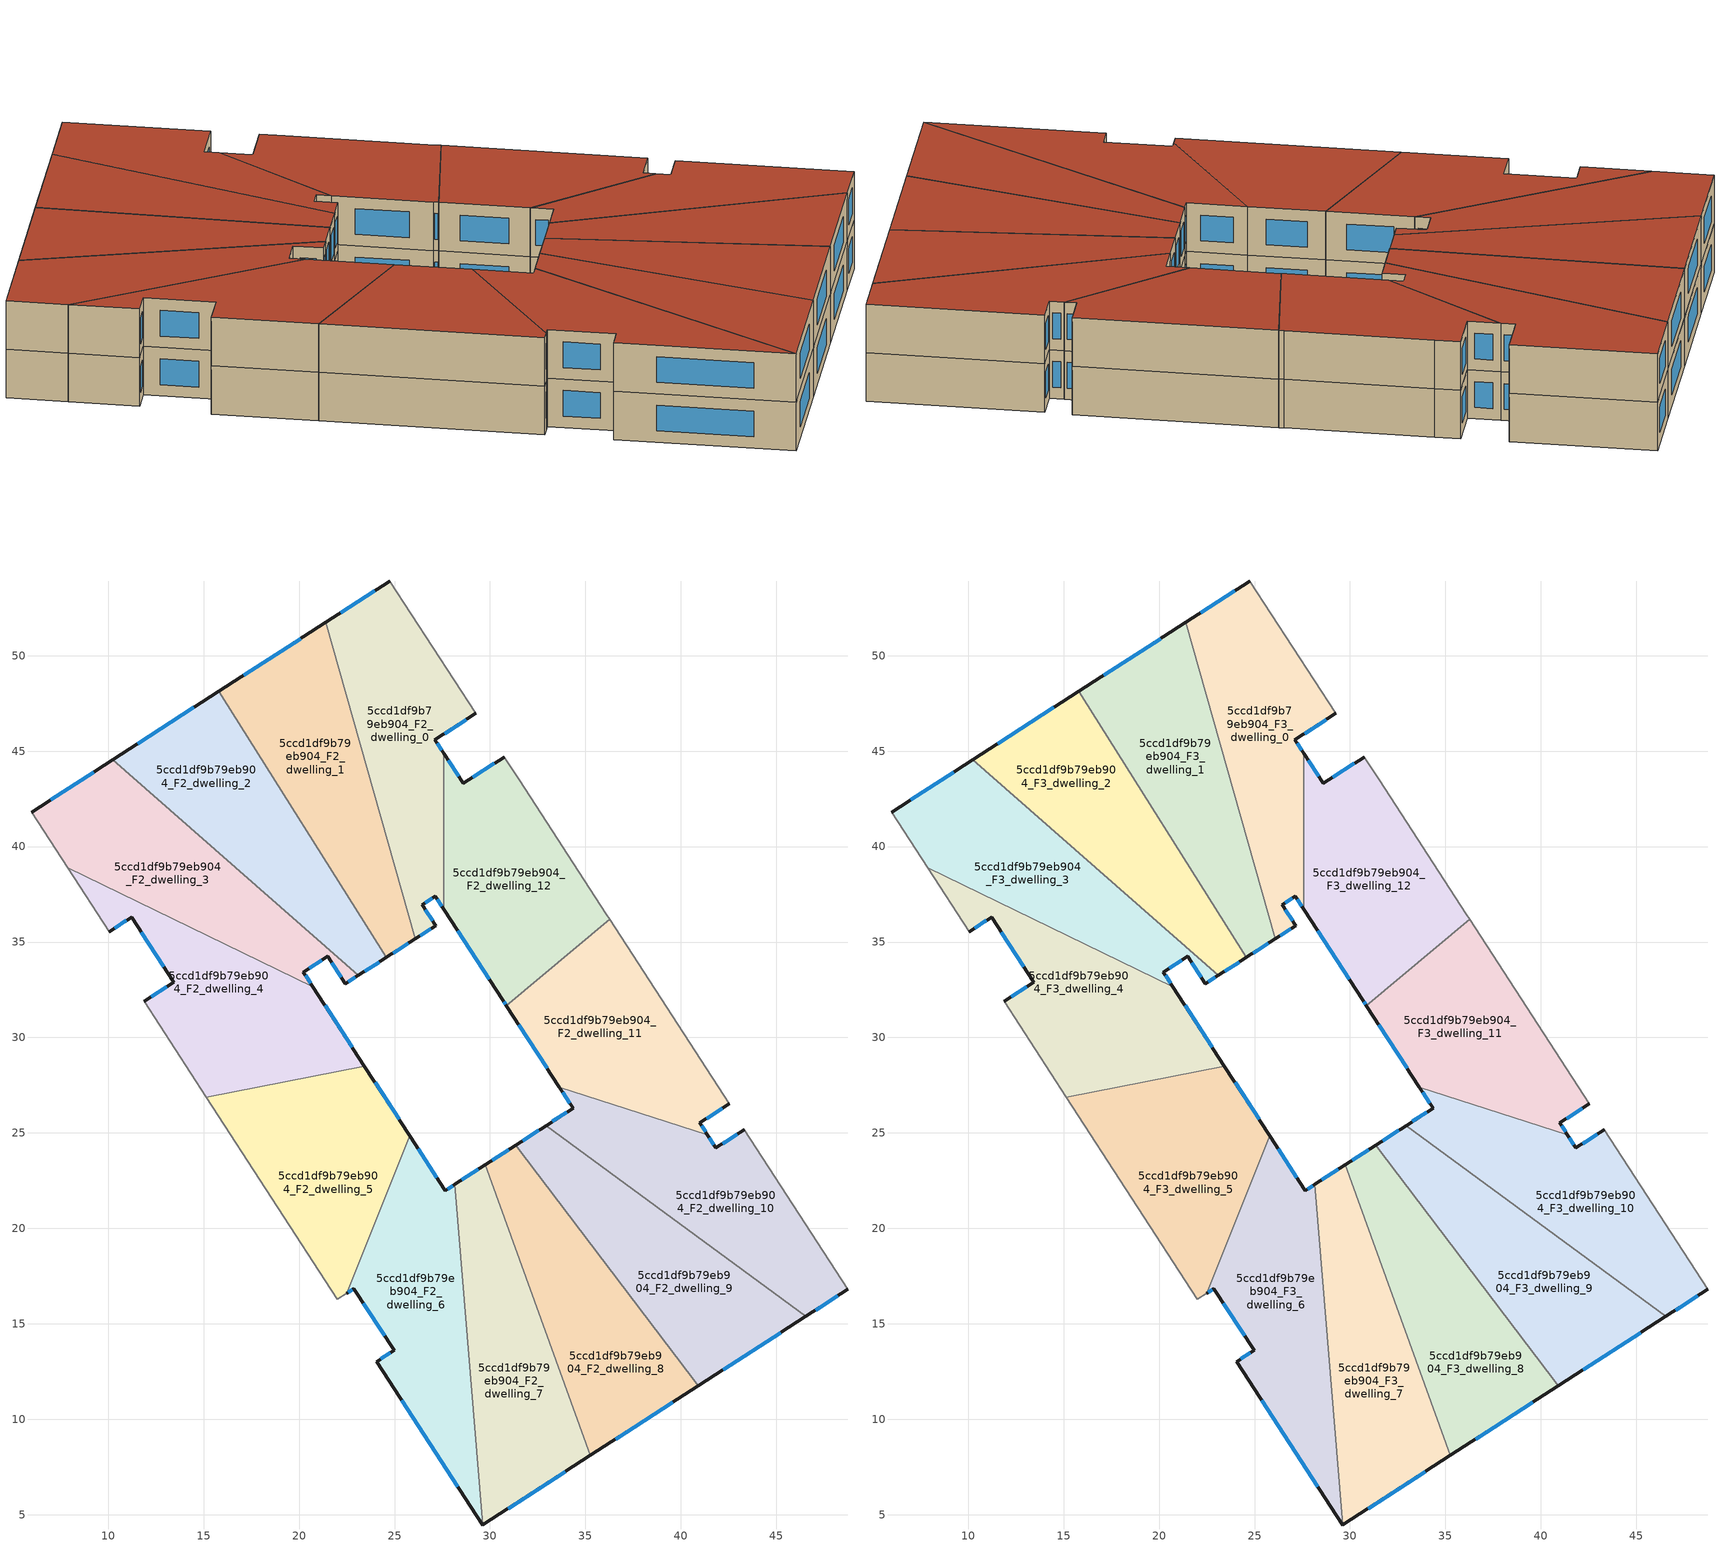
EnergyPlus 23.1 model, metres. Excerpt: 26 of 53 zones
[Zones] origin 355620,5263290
5ccd1df9b79eb904_F2_dwelling_0
 floor to 5ccd1df9b79eb904_F1_dwelling_0 (EU_floor_Construction): 24.76,53.91 29.26,46.97 27.12,45.59 27.58,44.88 27.58,36.72 27.14,37.41 26.45,36.96 27.16,35.86 26.09,35.17 21.39,51.74 z6
 wall outside (EU_wall_Construction): 27.58,44.88 27.12,45.59 29.26,46.97 / 26.09,35.17 27.16,35.86 26.45,36.96 27.14,37.41 27.58,36.72 / 24.76,53.91 21.39,51.74 z6:9
 wall adiabatic (EU_wall_Construction): 29.26,46.97 24.76,53.91 z6:9
 wall to 5ccd1df9b79eb904_F2_dwelling_12 (EU_wall_Construction): 27.58,36.72 27.58,44.88 z6:9
 wall to 5ccd1df9b79eb904_F2_dwelling_1 (EU_wall_Construction): 21.39,51.74 26.09,35.17 z6:9
 window (EU_Window_Construction): 27.62,45.92 28.76,46.65 / 27.47,45.05 27.23,45.42 / 27.24,37.25 27.48,36.88 / 26.61,37.06 26.97,37.3 / 26.99,36.12 26.61,36.7 / 26.34,35.33 26.91,35.7 / 23.97,53.4 22.18,52.25 z6.7:8.3
5ccd1df9b79eb904_F2_dwelling_1
 floor to 5ccd1df9b79eb904_F1_dwelling_1 (EU_floor_Construction): 21.39,51.74 26.09,35.17 24.58,34.19 15.79,48.13 z6
 wall outside (EU_wall_Construction): 24.58,34.19 26.09,35.17 / 21.39,51.74 15.79,48.13 z6:9
 wall to 5ccd1df9b79eb904_F2_dwelling_2 (EU_wall_Construction): 15.79,48.13 24.58,34.19 z6:9
 window (EU_Window_Construction): 24.93,34.42 25.73,34.94 / 20.08,50.89 17.11,48.98 z6.7:8.3
5ccd1df9b79eb904_F2_dwelling_10
 floor to 5ccd1df9b79eb904_F1_dwelling_10 (EU_floor_Construction): 43.31,25.17 48.74,16.8 46.55,15.39 32.94,25.39 34.35,26.3 33.64,27.39 41.38,24.91 41.83,24.21 z6
 wall outside (EU_wall_Construction): 46.55,15.39 48.74,16.8 / 33.64,27.39 34.35,26.3 32.94,25.39 / 43.31,25.17 41.83,24.21 41.38,24.91 z6:9
 wall adiabatic (EU_wall_Construction): 48.74,16.8 43.31,25.17 z6:9
 wall to 5ccd1df9b79eb904_F2_dwelling_9 (EU_wall_Construction): 32.94,25.39 46.55,15.39 z6:9
 wall to 5ccd1df9b79eb904_F2_dwelling_11 (EU_wall_Construction): 41.38,24.91 33.64,27.39 z6:9
 window (EU_Window_Construction): 47.06,15.72 48.23,16.47 / 34.02,26.08 33.27,25.6 / 33.81,27.13 34.18,26.55 / 41.73,24.38 41.49,24.75 / 42.96,24.94 42.18,24.44 z6.7:8.3
5ccd1df9b79eb904_F2_dwelling_11
 floor to 5ccd1df9b79eb904_F1_dwelling_11 (EU_floor_Construction): 36.26,36.19 42.54,26.52 40.99,25.52 41.38,24.91 33.64,27.39 30.86,31.68 z6
 wall outside (EU_wall_Construction): 30.86,31.68 33.64,27.39 / 41.38,24.91 40.99,25.52 42.54,26.52 z6:9
 wall to 5ccd1df9b79eb904_F2_dwelling_12 (EU_wall_Construction): 36.26,36.19 30.86,31.68 z6:9
 wall adiabatic (EU_wall_Construction): 42.54,26.52 36.26,36.19 z6:9
 window (EU_Window_Construction): 31.51,30.67 32.99,28.4 / 41.36,25.76 42.18,26.28 / 41.29,25.06 41.08,25.38 z6.7:8.3
5ccd1df9b79eb904_F2_dwelling_12
 floor to 5ccd1df9b79eb904_F1_dwelling_12 (EU_floor_Construction): 31.52,43.49 36.1,36.44 36.26,36.19 30.86,31.68 30.69,31.93 27.58,36.72 27.58,44.88 28.6,43.31 30.74,44.69 z6
 wall outside (EU_wall_Construction): 27.58,36.72 30.69,31.93 30.86,31.68 / 30.74,44.69 28.6,43.31 27.58,44.88 z6:9
 wall adiabatic (EU_wall_Construction): 36.26,36.19 36.1,36.44 31.52,43.49 30.74,44.69 z6:9
 window (EU_Window_Construction): 28.31,35.6 29.96,33.06 / 28.36,43.68 27.82,44.51 / 30.24,44.37 29.1,43.63 / 30.73,31.87 30.82,31.74 z6.7:8.3
5ccd1df9b79eb904_F2_dwelling_2
 floor to 5ccd1df9b79eb904_F1_dwelling_2 (EU_floor_Construction): 15.79,48.13 24.58,34.19 24.53,34.17 23.11,33.25 10.24,44.55 z6
 wall outside (EU_wall_Construction): 15.79,48.13 10.24,44.55 / 23.11,33.25 24.53,34.17 24.58,34.19 z6:9
 wall to 5ccd1df9b79eb904_F2_dwelling_3 (EU_wall_Construction): 10.24,44.55 23.11,33.25 z6:9
 window (EU_Window_Construction): 14.49,47.29 11.54,45.39 / 23.45,33.47 24.2,33.95 z6.7:8.3
5ccd1df9b79eb904_F2_dwelling_3
 floor to 5ccd1df9b79eb904_F1_dwelling_3 (EU_floor_Construction): 21.49,34.24 20.23,33.43 20.73,32.66 7.88,38.9 6,41.81 10.24,44.55 23.11,33.25 22.43,32.81 z6
 wall outside (EU_wall_Construction): 20.73,32.66 20.23,33.43 21.49,34.24 22.43,32.81 23.11,33.25 / 10.24,44.55 6,41.81 z6:9
 wall to 5ccd1df9b79eb904_F2_dwelling_4 (EU_wall_Construction): 7.88,38.9 20.73,32.66 z6:9
 wall adiabatic (EU_wall_Construction): 6,41.81 7.88,38.9 z6:9
 window (EU_Window_Construction): 22.59,32.91 22.95,33.15 / 21.71,33.91 22.21,33.15 / 20.52,33.62 21.19,34.05 / 20.61,32.84 20.34,33.25 / 9.24,43.9 6.99,42.45 z6.7:8.3
5ccd1df9b79eb904_F2_dwelling_4
 floor to 5ccd1df9b79eb904_F1_dwelling_4 (EU_floor_Construction): 20.73,32.66 23.42,28.51 15.14,26.86 11.88,31.89 13.44,32.9 11.23,36.31 10.06,35.55 7.88,38.9 z6
 wall outside (EU_wall_Construction): 10.06,35.55 11.23,36.31 13.44,32.9 11.88,31.89 / 23.42,28.51 20.73,32.66 z6:9
 wall adiabatic (EU_wall_Construction): 7.88,38.9 10.06,35.55 / 11.88,31.89 15.14,26.86 z6:9
 wall to 5ccd1df9b79eb904_F2_dwelling_5 (EU_wall_Construction): 15.14,26.86 23.42,28.51 z6:9
 window (EU_Window_Construction): 11.75,35.51 12.92,33.7 / 10.34,35.73 10.95,36.13 / 22.79,29.48 21.36,31.69 / 13.07,32.66 12.24,32.13 z6.7:8.3
5ccd1df9b79eb904_F2_dwelling_5
 floor to 5ccd1df9b79eb904_F1_dwelling_5 (EU_floor_Construction): 23.42,28.51 25.79,24.86 22.5,16.61 22.01,16.29 15.14,26.86 z6
 wall outside (EU_wall_Construction): 25.79,24.86 23.42,28.51 z6:9
 wall to 5ccd1df9b79eb904_F2_dwelling_6 (EU_wall_Construction): 22.5,16.61 25.79,24.86 z6:9
 wall adiabatic (EU_wall_Construction): 15.14,26.86 22.01,16.29 22.5,16.61 z6:9
 window (EU_Window_Construction): 25.24,25.71 23.98,27.65 z6.7:8.3
5ccd1df9b79eb904_F2_dwelling_6
 floor to 5ccd1df9b79eb904_F1_dwelling_6 (EU_floor_Construction): 28.16,22.3 29.62,4.46 24.06,13.02 24.98,13.62 22.88,16.85 22.5,16.61 25.79,24.86 27.66,21.98 z6
 wall outside (EU_wall_Construction): 22.5,16.61 22.88,16.85 24.98,13.62 24.06,13.02 29.62,4.46 / 28.16,22.3 27.66,21.98 25.79,24.86 z6:9
 wall to 5ccd1df9b79eb904_F2_dwelling_7 (EU_wall_Construction): 29.62,4.47 28.16,22.3 z6:9
 window (EU_Window_Construction): 24.77,13.48 24.28,13.16 / 23.37,16.09 24.49,14.38 / 22.59,16.66 22.79,16.79 / 27.22,22.66 26.23,24.18 / 28.04,22.23 27.78,22.06 / 25.37,11.01 28.31,6.47 z6.7:8.3
5ccd1df9b79eb904_F2_dwelling_7
 floor to 5ccd1df9b79eb904_F1_dwelling_7 (EU_floor_Construction): 29.75,23.33 35.26,8.11 29.62,4.47 28.16,22.3 z6
 wall outside (EU_wall_Construction): 29.75,23.33 28.16,22.3 / 29.62,4.47 35.26,8.11 z6:9
 wall to 5ccd1df9b79eb904_F2_dwelling_8 (EU_wall_Construction): 35.26,8.11 29.75,23.33 z6:9
 window (EU_Window_Construction): 29.38,23.09 28.53,22.54 / 30.95,5.32 33.94,7.25 z6.7:8.3
5ccd1df9b79eb904_F2_dwelling_8
 floor to 5ccd1df9b79eb904_F1_dwelling_8 (EU_floor_Construction): 31.35,24.36 40.91,11.75 35.26,8.11 29.75,23.33 z6
 wall outside (EU_wall_Construction): 31.35,24.36 29.75,23.33 / 35.26,8.11 40.91,11.75 z6:9
 wall to 5ccd1df9b79eb904_F2_dwelling_9 (EU_wall_Construction): 40.91,11.75 31.35,24.36 z6:9
 window (EU_Window_Construction): 30.97,24.12 30.13,23.57 / 36.59,8.96 39.58,10.89 z6.7:8.3
5ccd1df9b79eb904_F2_dwelling_9
 floor to 5ccd1df9b79eb904_F1_dwelling_9 (EU_floor_Construction): 46.55,15.39 40.91,11.75 31.35,24.36 32.94,25.39 z6
 wall outside (EU_wall_Construction): 32.94,25.39 31.35,24.36 / 40.91,11.75 46.55,15.39 z6:9
 window (EU_Window_Construction): 32.57,25.15 31.72,24.6 / 42.23,12.6 45.22,14.53 z6.7:8.3
5ccd1df9b79eb904_F3_dwelling_0
 floor to 5ccd1df9b79eb904_F2_dwelling_0 (EU_floor_Construction): 24.76,53.91 29.26,46.97 27.12,45.59 27.58,44.88 27.58,36.72 27.14,37.41 26.45,36.96 27.16,35.86 26.09,35.17 21.39,51.74 z9
 wall outside (EU_wall_Construction): 27.58,44.88 27.12,45.59 29.26,46.97 / 26.09,35.17 27.16,35.86 26.45,36.96 27.14,37.41 27.58,36.72 / 24.76,53.91 21.39,51.74 z9:12
 wall adiabatic (EU_wall_Construction): 29.26,46.97 24.76,53.91 z9:12
 wall to 5ccd1df9b79eb904_F3_dwelling_12 (EU_wall_Construction): 27.58,36.72 27.58,44.88 z9:12
 wall to 5ccd1df9b79eb904_F3_dwelling_1 (EU_wall_Construction): 21.39,51.74 26.09,35.17 z9:12
 window (EU_Window_Construction): 27.62,45.92 28.76,46.65 / 27.47,45.05 27.23,45.42 / 27.24,37.25 27.48,36.88 / 26.61,37.06 26.97,37.3 / 26.99,36.12 26.61,36.7 / 26.34,35.33 26.91,35.7 / 23.97,53.4 22.18,52.25 z9.7:11.3
 roof outside (EU_roof_Construction): 27.16,35.86 26.45,36.96 27.14,37.41 27.58,36.72 27.58,44.88 27.12,45.59 29.26,46.97 24.76,53.91 21.39,51.74 26.09,35.17 z12
5ccd1df9b79eb904_F3_dwelling_1
 floor to 5ccd1df9b79eb904_F2_dwelling_1 (EU_floor_Construction): 21.39,51.74 26.09,35.17 24.58,34.19 15.79,48.13 z9
 wall outside (EU_wall_Construction): 24.58,34.19 26.09,35.17 / 21.39,51.74 15.79,48.13 z9:12
 wall to 5ccd1df9b79eb904_F3_dwelling_2 (EU_wall_Construction): 15.79,48.13 24.58,34.19 z9:12
 window (EU_Window_Construction): 24.93,34.42 25.73,34.94 / 20.08,50.89 17.11,48.98 z9.7:11.3
 roof outside (EU_roof_Construction): 26.09,35.17 21.39,51.74 15.79,48.13 24.58,34.19 z12
5ccd1df9b79eb904_F3_dwelling_10
 floor to 5ccd1df9b79eb904_F2_dwelling_10 (EU_floor_Construction): 43.31,25.17 48.74,16.8 46.55,15.39 32.94,25.39 34.35,26.3 33.64,27.39 41.38,24.91 41.83,24.21 z9
 wall outside (EU_wall_Construction): 46.55,15.39 48.74,16.8 / 33.64,27.39 34.35,26.3 32.94,25.39 / 43.31,25.17 41.83,24.21 41.38,24.91 z9:12
 wall adiabatic (EU_wall_Construction): 48.74,16.8 43.31,25.17 z9:12
 wall to 5ccd1df9b79eb904_F3_dwelling_9 (EU_wall_Construction): 32.94,25.39 46.55,15.39 z9:12
 wall to 5ccd1df9b79eb904_F3_dwelling_11 (EU_wall_Construction): 41.38,24.91 33.64,27.39 z9:12
 window (EU_Window_Construction): 47.06,15.72 48.23,16.47 / 34.02,26.08 33.27,25.6 / 33.81,27.13 34.18,26.55 / 41.73,24.38 41.49,24.75 / 42.96,24.94 42.18,24.44 z9.7:11.3
 roof outside (EU_roof_Construction): 48.74,16.8 43.31,25.17 41.83,24.21 41.38,24.91 33.64,27.39 34.35,26.3 32.94,25.39 46.55,15.39 z12
5ccd1df9b79eb904_F3_dwelling_11
 floor to 5ccd1df9b79eb904_F2_dwelling_11 (EU_floor_Construction): 36.26,36.19 42.54,26.52 40.99,25.52 41.38,24.91 33.64,27.39 30.86,31.68 z9
 wall outside (EU_wall_Construction): 30.86,31.68 33.64,27.39 / 41.38,24.91 40.99,25.52 42.54,26.52 z9:12
 wall to 5ccd1df9b79eb904_F3_dwelling_12 (EU_wall_Construction): 36.26,36.19 30.86,31.68 z9:12
 wall adiabatic (EU_wall_Construction): 42.54,26.52 36.26,36.19 z9:12
 window (EU_Window_Construction): 31.51,30.67 32.99,28.4 / 41.36,25.76 42.18,26.28 / 41.29,25.06 41.08,25.38 z9.7:11.3
 roof outside (EU_roof_Construction): 41.38,24.91 40.99,25.52 42.54,26.52 36.26,36.19 30.86,31.68 33.64,27.39 z12
5ccd1df9b79eb904_F3_dwelling_12
 floor to 5ccd1df9b79eb904_F2_dwelling_12 (EU_floor_Construction): 31.52,43.49 36.1,36.44 36.26,36.19 30.86,31.68 30.69,31.93 27.58,36.72 27.58,44.88 28.6,43.31 30.74,44.69 z9
 wall outside (EU_wall_Construction): 27.58,36.72 30.69,31.93 30.86,31.68 / 30.74,44.69 28.6,43.31 27.58,44.88 z9:12
 wall adiabatic (EU_wall_Construction): 36.26,36.19 36.1,36.44 31.52,43.49 30.74,44.69 z9:12
 window (EU_Window_Construction): 28.31,35.6 29.96,33.06 / 28.36,43.68 27.82,44.51 / 30.24,44.37 29.1,43.63 / 30.73,31.87 30.82,31.74 z9.7:11.3
 roof outside (EU_roof_Construction): 36.26,36.19 36.1,36.44 31.52,43.49 30.74,44.69 28.6,43.31 27.58,44.88 27.58,36.72 30.69,31.93 30.86,31.68 z12
5ccd1df9b79eb904_F3_dwelling_2
 floor to 5ccd1df9b79eb904_F2_dwelling_2 (EU_floor_Construction): 15.79,48.13 24.58,34.19 24.53,34.17 23.11,33.25 10.24,44.55 z9
 wall outside (EU_wall_Construction): 15.79,48.13 10.24,44.55 / 23.11,33.25 24.53,34.17 24.58,34.19 z9:12
 wall to 5ccd1df9b79eb904_F3_dwelling_3 (EU_wall_Construction): 10.24,44.55 23.11,33.25 z9:12
 window (EU_Window_Construction): 14.49,47.29 11.54,45.39 / 23.45,33.47 24.2,33.95 z9.7:11.3
 roof outside (EU_roof_Construction): 24.53,34.17 24.58,34.19 15.79,48.13 10.24,44.55 23.11,33.25 z12
5ccd1df9b79eb904_F3_dwelling_3
 floor to 5ccd1df9b79eb904_F2_dwelling_3 (EU_floor_Construction): 21.49,34.24 20.23,33.43 20.73,32.66 7.88,38.9 6,41.81 10.24,44.55 23.11,33.25 22.43,32.81 z9
 wall outside (EU_wall_Construction): 20.73,32.66 20.23,33.43 21.49,34.24 22.43,32.81 23.11,33.25 / 10.24,44.55 6,41.81 z9:12
 wall to 5ccd1df9b79eb904_F3_dwelling_4 (EU_wall_Construction): 7.88,38.9 20.73,32.66 z9:12
 wall adiabatic (EU_wall_Construction): 6,41.81 7.88,38.9 z9:12
 window (EU_Window_Construction): 22.59,32.91 22.95,33.15 / 21.71,33.91 22.21,33.15 / 20.52,33.62 21.19,34.05 / 20.61,32.84 20.34,33.25 / 9.24,43.9 6.99,42.45 z9.7:11.3
 roof outside (EU_roof_Construction): 23.11,33.25 10.24,44.55 6,41.81 7.88,38.9 20.73,32.66 20.23,33.43 21.49,34.24 22.43,32.81 z12
5ccd1df9b79eb904_F3_dwelling_4
 floor to 5ccd1df9b79eb904_F2_dwelling_4 (EU_floor_Construction): 20.73,32.66 23.42,28.51 15.14,26.86 11.88,31.89 13.44,32.9 11.23,36.31 10.06,35.55 7.88,38.9 z9
 wall outside (EU_wall_Construction): 10.06,35.55 11.23,36.31 13.44,32.9 11.88,31.89 / 23.42,28.51 20.73,32.66 z9:12
 wall adiabatic (EU_wall_Construction): 7.88,38.9 10.06,35.55 / 11.88,31.89 15.14,26.86 z9:12
 wall to 5ccd1df9b79eb904_F3_dwelling_5 (EU_wall_Construction): 15.14,26.86 23.42,28.51 z9:12
 window (EU_Window_Construction): 11.75,35.51 12.92,33.7 / 10.34,35.73 10.95,36.13 / 22.79,29.48 21.36,31.69 / 13.07,32.66 12.24,32.13 z9.7:11.3
 roof outside (EU_roof_Construction): 23.42,28.51 20.73,32.66 7.88,38.9 10.06,35.55 11.23,36.31 13.44,32.9 11.88,31.89 15.14,26.86 z12
5ccd1df9b79eb904_F3_dwelling_5
 floor to 5ccd1df9b79eb904_F2_dwelling_5 (EU_floor_Construction): 23.42,28.51 25.79,24.86 22.5,16.61 22.01,16.29 15.14,26.86 z9
 wall outside (EU_wall_Construction): 25.79,24.86 23.42,28.51 z9:12
 wall to 5ccd1df9b79eb904_F3_dwelling_6 (EU_wall_Construction): 22.5,16.61 25.79,24.86 z9:12
 wall adiabatic (EU_wall_Construction): 15.14,26.86 22.01,16.29 22.5,16.61 z9:12
 window (EU_Window_Construction): 25.24,25.71 23.98,27.65 z9.7:11.3
 roof outside (EU_roof_Construction): 22.5,16.61 25.79,24.86 23.42,28.51 15.14,26.86 22.01,16.29 z12
5ccd1df9b79eb904_F3_dwelling_6
 floor to 5ccd1df9b79eb904_F2_dwelling_6 (EU_floor_Construction): 28.16,22.3 29.62,4.46 24.06,13.02 24.98,13.62 22.88,16.85 22.5,16.61 25.79,24.86 27.66,21.98 z9
 wall outside (EU_wall_Construction): 22.5,16.61 22.88,16.85 24.98,13.62 24.06,13.02 29.62,4.46 / 28.16,22.3 27.66,21.98 25.79,24.86 z9:12
 wall to 5ccd1df9b79eb904_F3_dwelling_7 (EU_wall_Construction): 29.62,4.47 28.16,22.3 z9:12
 window (EU_Window_Construction): 24.77,13.48 24.28,13.16 / 23.37,16.09 24.49,14.38 / 22.59,16.66 22.79,16.79 / 27.22,22.66 26.23,24.18 / 28.04,22.23 27.78,22.06 / 25.37,11.01 28.31,6.47 z9.7:11.3
 roof outside (EU_roof_Construction): 29.62,4.46 28.16,22.3 27.66,21.98 25.79,24.86 22.5,16.61 22.88,16.85 24.98,13.62 24.06,13.02 z12
5ccd1df9b79eb904_F3_dwelling_7
 floor to 5ccd1df9b79eb904_F2_dwelling_7 (EU_floor_Construction): 29.75,23.33 35.26,8.11 29.62,4.47 28.16,22.3 z9
 wall outside (EU_wall_Construction): 29.75,23.33 28.16,22.3 / 29.62,4.47 35.26,8.11 z9:12
 wall to 5ccd1df9b79eb904_F3_dwelling_8 (EU_wall_Construction): 35.26,8.11 29.75,23.33 z9:12
 window (EU_Window_Construction): 29.38,23.09 28.53,22.54 / 30.95,5.32 33.94,7.25 z9.7:11.3
 roof outside (EU_roof_Construction): 35.26,8.11 29.75,23.33 28.16,22.3 29.62,4.47 z12
5ccd1df9b79eb904_F3_dwelling_8
 floor to 5ccd1df9b79eb904_F2_dwelling_8 (EU_floor_Construction): 31.35,24.36 40.91,11.75 35.26,8.11 29.75,23.33 z9
 wall outside (EU_wall_Construction): 31.35,24.36 29.75,23.33 / 35.26,8.11 40.91,11.75 z9:12
 wall to 5ccd1df9b79eb904_F3_dwelling_9 (EU_wall_Construction): 40.91,11.75 31.35,24.36 z9:12
 window (EU_Window_Construction): 30.97,24.12 30.13,23.57 / 36.59,8.96 39.58,10.89 z9.7:11.3
 roof outside (EU_roof_Construction): 40.91,11.75 31.35,24.36 29.75,23.33 35.26,8.11 z12
5ccd1df9b79eb904_F3_dwelling_9
 floor to 5ccd1df9b79eb904_F2_dwelling_9 (EU_floor_Construction): 46.55,15.39 40.91,11.75 31.35,24.36 32.94,25.39 z9
 wall outside (EU_wall_Construction): 32.94,25.39 31.35,24.36 / 40.91,11.75 46.55,15.39 z9:12
 window (EU_Window_Construction): 32.57,25.15 31.72,24.6 / 42.23,12.6 45.22,14.53 z9.7:11.3
 roof outside (EU_roof_Construction): 46.55,15.39 32.94,25.39 31.35,24.36 40.91,11.75 z12
[Building]
EU S2 Campaign: North Axis=0; Terrain=City; Solar Distribution=FullExterior
[Site:Location]
Budapest.Ferenc.Liszt.Intl.AP: Latitude=47.437; Longitude=19.256; Time Zone=1; Elevation=185
[SizingPeriod:WeatherFileDays]
AnnualSizingPeriod: Begin Month=1; Begin Day of Month=1; End Month=12; End Day of Month=31; Day of Week for Start Day=Monday; Use Weather File Daylight Saving Period=No; Use Weather File Rain and Snow Indicators=No
[MATERIAL]
EU_InternalMass_Material: Roughness=MediumRough; Thickness=0.1; Conductivity=1; Density=1800; Specific Heat=900; Thermal Absorptance=0.9; Solar Absorptance=0.7; Visible Absorptance=0.7
[MATERIAL:NOMASS] Roughness=MediumRough; Thermal Absorptance=0.9; Solar Absorptance=0.7; Visible Absorptance=0.7
Name | Thermal Resistance
EU_wall_NoMass | 0.832559
EU_roof_NoMass | 1.39638
EU_floor_NoMass | 0.872794
[WINDOWMATERIAL:SIMPLEGLAZINGSYSTEM]
EU_Window_SimpleGlazing: UFactor=2.79869; Solar Heat Gain Coefficient=0.75; Visible Transmittance=0.75
[CONSTRUCTION]
EU_wall_Construction: EU_wall_NoMass
EU_roof_Construction: EU_roof_NoMass
EU_floor_Construction: EU_floor_NoMass
EU_Window_Construction: EU_Window_SimpleGlazing
EU_InternalMass_Construction: EU_InternalMass_Material
[ZONE] Type=1; Multiplier=1; Ceiling Height=autocalculate; Floor Area=autocalculate; Part of Total Floor Area=Yes
Name | Volume
5ccd1df9b79eb904_F2_dwelling_0; 5ccd1df9b79eb904_F3_dwelling_0 | 205.348
5ccd1df9b79eb904_F2_dwelling_1; 5ccd1df9b79eb904_F3_dwelling_1 | 209.101
5ccd1df9b79eb904_F2_dwelling_10; 5ccd1df9b79eb904_F3_dwelling_10 | 205.915
5ccd1df9b79eb904_F2_dwelling_11; 5ccd1df9b79eb904_F3_dwelling_11 | 195.376
5ccd1df9b79eb904_F2_dwelling_12; 5ccd1df9b79eb904_F3_dwelling_12 | 200.892
5ccd1df9b79eb904_F2_dwelling_2; 5ccd1df9b79eb904_F3_dwelling_2 | 206.24
5ccd1df9b79eb904_F2_dwelling_3; 5ccd1df9b79eb904_F3_dwelling_3 | 203.851
5ccd1df9b79eb904_F2_dwelling_4; 5ccd1df9b79eb904_F3_dwelling_4; 5ccd1df9b79eb904_F2_dwelling_5; 5ccd1df9b79eb904_F3_dwelling_5 | 203.825
5ccd1df9b79eb904_F2_dwelling_6; 5ccd1df9b79eb904_F3_dwelling_6 | 203.599
5ccd1df9b79eb904_F2_dwelling_7; 5ccd1df9b79eb904_F3_dwelling_7 | 203.808
5ccd1df9b79eb904_F2_dwelling_8; 5ccd1df9b79eb904_F3_dwelling_8 | 203.82
5ccd1df9b79eb904_F2_dwelling_9; 5ccd1df9b79eb904_F3_dwelling_9 | 203.814
[INTERNALMASS] Construction=EU_InternalMass_Construction
Name | Zone or ZoneList | Surface Area
5ccd1df9b79eb904_F2_dwelling_0_EU_InternalMass | 5ccd1df9b79eb904_F2_dwelling_0 | 68.4537
5ccd1df9b79eb904_F2_dwelling_1_EU_InternalMass | 5ccd1df9b79eb904_F2_dwelling_1 | 69.6967
5ccd1df9b79eb904_F2_dwelling_2_EU_InternalMass | 5ccd1df9b79eb904_F2_dwelling_2 | 68.7482
5ccd1df9b79eb904_F2_dwelling_3_EU_InternalMass | 5ccd1df9b79eb904_F2_dwelling_3 | 67.9506
5ccd1df9b79eb904_F2_dwelling_4_EU_InternalMass | 5ccd1df9b79eb904_F2_dwelling_4 | 67.9418
5ccd1df9b79eb904_F2_dwelling_5_EU_InternalMass | 5ccd1df9b79eb904_F2_dwelling_5 | 67.9417
5ccd1df9b79eb904_F2_dwelling_6_EU_InternalMass | 5ccd1df9b79eb904_F2_dwelling_6 | 67.9323
5ccd1df9b79eb904_F2_dwelling_7_EU_InternalMass | 5ccd1df9b79eb904_F2_dwelling_7 | 67.9358
5ccd1df9b79eb904_F2_dwelling_8_EU_InternalMass | 5ccd1df9b79eb904_F2_dwelling_8 | 67.9401
5ccd1df9b79eb904_F2_dwelling_9_EU_InternalMass | 5ccd1df9b79eb904_F2_dwelling_9 | 67.9379
5ccd1df9b79eb904_F2_dwelling_10_EU_InternalMass | 5ccd1df9b79eb904_F2_dwelling_10 | 68.6396
5ccd1df9b79eb904_F2_dwelling_11_EU_InternalMass | 5ccd1df9b79eb904_F2_dwelling_11 | 65.1281
5ccd1df9b79eb904_F2_dwelling_12_EU_InternalMass | 5ccd1df9b79eb904_F2_dwelling_12 | 66.9637
5ccd1df9b79eb904_F3_dwelling_0_EU_InternalMass | 5ccd1df9b79eb904_F3_dwelling_0 | 68.4537
5ccd1df9b79eb904_F3_dwelling_1_EU_InternalMass | 5ccd1df9b79eb904_F3_dwelling_1 | 69.6967
5ccd1df9b79eb904_F3_dwelling_2_EU_InternalMass | 5ccd1df9b79eb904_F3_dwelling_2 | 68.7482
5ccd1df9b79eb904_F3_dwelling_3_EU_InternalMass | 5ccd1df9b79eb904_F3_dwelling_3 | 67.9506
5ccd1df9b79eb904_F3_dwelling_4_EU_InternalMass | 5ccd1df9b79eb904_F3_dwelling_4 | 67.9418
5ccd1df9b79eb904_F3_dwelling_5_EU_InternalMass | 5ccd1df9b79eb904_F3_dwelling_5 | 67.9417
5ccd1df9b79eb904_F3_dwelling_6_EU_InternalMass | 5ccd1df9b79eb904_F3_dwelling_6 | 67.9323
5ccd1df9b79eb904_F3_dwelling_7_EU_InternalMass | 5ccd1df9b79eb904_F3_dwelling_7 | 67.9358
5ccd1df9b79eb904_F3_dwelling_8_EU_InternalMass | 5ccd1df9b79eb904_F3_dwelling_8 | 67.9401
5ccd1df9b79eb904_F3_dwelling_9_EU_InternalMass | 5ccd1df9b79eb904_F3_dwelling_9 | 67.9379
5ccd1df9b79eb904_F3_dwelling_10_EU_InternalMass | 5ccd1df9b79eb904_F3_dwelling_10 | 68.6396
5ccd1df9b79eb904_F3_dwelling_11_EU_InternalMass | 5ccd1df9b79eb904_F3_dwelling_11 | 65.1281
5ccd1df9b79eb904_F3_dwelling_12_EU_InternalMass | 5ccd1df9b79eb904_F3_dwelling_12 | 66.9637
[OTHEREQUIPMENT] Fuel Type=Electricity; Design Level Calculation Method=Watts/Area; Power per Zone Floor Area=1; Fraction Latent=0; Fraction Radiant=0; Fraction Lost=0; Carbon Dioxide Generation Rate=0; EndUse Subcategory=EU_Step8_InternalGains
Name | Zone or ZoneList or Space or SpaceList | Schedule
EU_Step8_InternalGain_5ccd1df9b79eb904_F2_dwelling_0_f000 | 5ccd1df9b79eb904_F2_dwelling_0 | EU_Step8_GainSchedule_5ccd1df9b79eb904_F2_dwelling_0_f000
EU_Step8_InternalGain_5ccd1df9b79eb904_F2_dwelling_1_f000 | 5ccd1df9b79eb904_F2_dwelling_1 | EU_Step8_GainSchedule_5ccd1df9b79eb904_F2_dwelling_1_f000
EU_Step8_InternalGain_5ccd1df9b79eb904_F2_dwelling_2_f000 | 5ccd1df9b79eb904_F2_dwelling_2 | EU_Step8_GainSchedule_5ccd1df9b79eb904_F2_dwelling_2_f000
EU_Step8_InternalGain_5ccd1df9b79eb904_F2_dwelling_3_f000 | 5ccd1df9b79eb904_F2_dwelling_3 | EU_Step8_GainSchedule_5ccd1df9b79eb904_F2_dwelling_3_f000
EU_Step8_InternalGain_5ccd1df9b79eb904_F2_dwelling_4_f000 | 5ccd1df9b79eb904_F2_dwelling_4 | EU_Step8_GainSchedule_5ccd1df9b79eb904_F2_dwelling_4_f000
EU_Step8_InternalGain_5ccd1df9b79eb904_F2_dwelling_5_f000 | 5ccd1df9b79eb904_F2_dwelling_5 | EU_Step8_GainSchedule_5ccd1df9b79eb904_F2_dwelling_5_f000
EU_Step8_InternalGain_5ccd1df9b79eb904_F2_dwelling_6_f000 | 5ccd1df9b79eb904_F2_dwelling_6 | EU_Step8_GainSchedule_5ccd1df9b79eb904_F2_dwelling_6_f000
EU_Step8_InternalGain_5ccd1df9b79eb904_F2_dwelling_7_f000 | 5ccd1df9b79eb904_F2_dwelling_7 | EU_Step8_GainSchedule_5ccd1df9b79eb904_F2_dwelling_7_f000
EU_Step8_InternalGain_5ccd1df9b79eb904_F2_dwelling_8_f000 | 5ccd1df9b79eb904_F2_dwelling_8 | EU_Step8_GainSchedule_5ccd1df9b79eb904_F2_dwelling_8_f000
EU_Step8_InternalGain_5ccd1df9b79eb904_F2_dwelling_9_f000 | 5ccd1df9b79eb904_F2_dwelling_9 | EU_Step8_GainSchedule_5ccd1df9b79eb904_F2_dwelling_9_f000
EU_Step8_InternalGain_5ccd1df9b79eb904_F2_dwelling_10_f000 | 5ccd1df9b79eb904_F2_dwelling_10 | EU_Step8_GainSchedule_5ccd1df9b79eb904_F2_dwelling_10_f000
EU_Step8_InternalGain_5ccd1df9b79eb904_F2_dwelling_11_f000 | 5ccd1df9b79eb904_F2_dwelling_11 | EU_Step8_GainSchedule_5ccd1df9b79eb904_F2_dwelling_11_f000
EU_Step8_InternalGain_5ccd1df9b79eb904_F2_dwelling_12_f000 | 5ccd1df9b79eb904_F2_dwelling_12 | EU_Step8_GainSchedule_5ccd1df9b79eb904_F2_dwelling_12_f000
EU_Step8_InternalGain_5ccd1df9b79eb904_F3_dwelling_0_f000 | 5ccd1df9b79eb904_F3_dwelling_0 | EU_Step8_GainSchedule_5ccd1df9b79eb904_F3_dwelling_0_f000
EU_Step8_InternalGain_5ccd1df9b79eb904_F3_dwelling_1_f000 | 5ccd1df9b79eb904_F3_dwelling_1 | EU_Step8_GainSchedule_5ccd1df9b79eb904_F3_dwelling_1_f000
EU_Step8_InternalGain_5ccd1df9b79eb904_F3_dwelling_2_f000 | 5ccd1df9b79eb904_F3_dwelling_2 | EU_Step8_GainSchedule_5ccd1df9b79eb904_F3_dwelling_2_f000
EU_Step8_InternalGain_5ccd1df9b79eb904_F3_dwelling_3_f000 | 5ccd1df9b79eb904_F3_dwelling_3 | EU_Step8_GainSchedule_5ccd1df9b79eb904_F3_dwelling_3_f000
EU_Step8_InternalGain_5ccd1df9b79eb904_F3_dwelling_4_f000 | 5ccd1df9b79eb904_F3_dwelling_4 | EU_Step8_GainSchedule_5ccd1df9b79eb904_F3_dwelling_4_f000
EU_Step8_InternalGain_5ccd1df9b79eb904_F3_dwelling_5_f000 | 5ccd1df9b79eb904_F3_dwelling_5 | EU_Step8_GainSchedule_5ccd1df9b79eb904_F3_dwelling_5_f000
EU_Step8_InternalGain_5ccd1df9b79eb904_F3_dwelling_6_f000 | 5ccd1df9b79eb904_F3_dwelling_6 | EU_Step8_GainSchedule_5ccd1df9b79eb904_F3_dwelling_6_f000
EU_Step8_InternalGain_5ccd1df9b79eb904_F3_dwelling_7_f000 | 5ccd1df9b79eb904_F3_dwelling_7 | EU_Step8_GainSchedule_5ccd1df9b79eb904_F3_dwelling_7_f000
EU_Step8_InternalGain_5ccd1df9b79eb904_F3_dwelling_8_f000 | 5ccd1df9b79eb904_F3_dwelling_8 | EU_Step8_GainSchedule_5ccd1df9b79eb904_F3_dwelling_8_f000
EU_Step8_InternalGain_5ccd1df9b79eb904_F3_dwelling_9_f000 | 5ccd1df9b79eb904_F3_dwelling_9 | EU_Step8_GainSchedule_5ccd1df9b79eb904_F3_dwelling_9_f000
EU_Step8_InternalGain_5ccd1df9b79eb904_F3_dwelling_10_f000 | 5ccd1df9b79eb904_F3_dwelling_10 | EU_Step8_GainSchedule_5ccd1df9b79eb904_F3_dwelling_10_f000
EU_Step8_InternalGain_5ccd1df9b79eb904_F3_dwelling_11_f000 | 5ccd1df9b79eb904_F3_dwelling_11 | EU_Step8_GainSchedule_5ccd1df9b79eb904_F3_dwelling_11_f000
EU_Step8_InternalGain_5ccd1df9b79eb904_F3_dwelling_12_f000 | 5ccd1df9b79eb904_F3_dwelling_12 | EU_Step8_GainSchedule_5ccd1df9b79eb904_F3_dwelling_12_f000
[ZONEVENTILATION:DESIGNFLOWRATE] Schedule=EU_AlwaysOn; Design Flow Rate Calculation Method=AirChanges/Hour; Air Changes per Hour=0.475469; Ventilation Type=Natural; Fan Pressure Rise=0; Fan Total Efficiency=1; Constant Term Coefficient=1; Temperature Term Coefficient=0; Velocity Term Coefficient=0; Velocity Squared Term Coefficient=0; Minimum Indoor Temperature=-100; Maximum Indoor Temperature=100; Delta Temperature=-100; Minimum Outdoor Temperature=-100; Maximum Outdoor Temperature=100; Maximum Wind Speed=40
Name | Zone or ZoneList or Space or SpaceList
EU_ConstantAir_5ccd1df9b79eb904_F2_dwelling_0 | 5ccd1df9b79eb904_F2_dwelling_0
EU_ConstantAir_5ccd1df9b79eb904_F2_dwelling_1 | 5ccd1df9b79eb904_F2_dwelling_1
EU_ConstantAir_5ccd1df9b79eb904_F2_dwelling_2 | 5ccd1df9b79eb904_F2_dwelling_2
EU_ConstantAir_5ccd1df9b79eb904_F2_dwelling_3 | 5ccd1df9b79eb904_F2_dwelling_3
EU_ConstantAir_5ccd1df9b79eb904_F2_dwelling_4 | 5ccd1df9b79eb904_F2_dwelling_4
EU_ConstantAir_5ccd1df9b79eb904_F2_dwelling_5 | 5ccd1df9b79eb904_F2_dwelling_5
EU_ConstantAir_5ccd1df9b79eb904_F2_dwelling_6 | 5ccd1df9b79eb904_F2_dwelling_6
EU_ConstantAir_5ccd1df9b79eb904_F2_dwelling_7 | 5ccd1df9b79eb904_F2_dwelling_7
EU_ConstantAir_5ccd1df9b79eb904_F2_dwelling_8 | 5ccd1df9b79eb904_F2_dwelling_8
EU_ConstantAir_5ccd1df9b79eb904_F2_dwelling_9 | 5ccd1df9b79eb904_F2_dwelling_9
EU_ConstantAir_5ccd1df9b79eb904_F2_dwelling_10 | 5ccd1df9b79eb904_F2_dwelling_10
EU_ConstantAir_5ccd1df9b79eb904_F2_dwelling_11 | 5ccd1df9b79eb904_F2_dwelling_11
EU_ConstantAir_5ccd1df9b79eb904_F2_dwelling_12 | 5ccd1df9b79eb904_F2_dwelling_12
EU_ConstantAir_5ccd1df9b79eb904_F3_dwelling_0 | 5ccd1df9b79eb904_F3_dwelling_0
EU_ConstantAir_5ccd1df9b79eb904_F3_dwelling_1 | 5ccd1df9b79eb904_F3_dwelling_1
EU_ConstantAir_5ccd1df9b79eb904_F3_dwelling_2 | 5ccd1df9b79eb904_F3_dwelling_2
EU_ConstantAir_5ccd1df9b79eb904_F3_dwelling_3 | 5ccd1df9b79eb904_F3_dwelling_3
EU_ConstantAir_5ccd1df9b79eb904_F3_dwelling_4 | 5ccd1df9b79eb904_F3_dwelling_4
EU_ConstantAir_5ccd1df9b79eb904_F3_dwelling_5 | 5ccd1df9b79eb904_F3_dwelling_5
EU_ConstantAir_5ccd1df9b79eb904_F3_dwelling_6 | 5ccd1df9b79eb904_F3_dwelling_6
EU_ConstantAir_5ccd1df9b79eb904_F3_dwelling_7 | 5ccd1df9b79eb904_F3_dwelling_7
EU_ConstantAir_5ccd1df9b79eb904_F3_dwelling_8 | 5ccd1df9b79eb904_F3_dwelling_8
EU_ConstantAir_5ccd1df9b79eb904_F3_dwelling_9 | 5ccd1df9b79eb904_F3_dwelling_9
EU_ConstantAir_5ccd1df9b79eb904_F3_dwelling_10 | 5ccd1df9b79eb904_F3_dwelling_10
EU_ConstantAir_5ccd1df9b79eb904_F3_dwelling_11 | 5ccd1df9b79eb904_F3_dwelling_11
EU_ConstantAir_5ccd1df9b79eb904_F3_dwelling_12 | 5ccd1df9b79eb904_F3_dwelling_12
[HVACTEMPLATE:THERMOSTAT] Constant Heating Setpoint=20; Constant Cooling Setpoint=50
EU_HeatOnly_5ccd1df9b79eb904_F0_dwelling_0; EU_HeatOnly_5ccd1df9b79eb904_F0_dwelling_1; EU_HeatOnly_5ccd1df9b79eb904_F0_dwelling_2; EU_HeatOnly_5ccd1df9b79eb904_F0_dwelling_3; EU_HeatOnly_5ccd1df9b79eb904_F0_dwelling_4; EU_HeatOnly_5ccd1df9b79eb904_F0_dwelling_5; EU_HeatOnly_5ccd1df9b79eb904_F0_dwelling_6; EU_HeatOnly_5ccd1df9b79eb904_F0_dwelling_7; EU_HeatOnly_5ccd1df9b79eb904_F0_dwelling_8; EU_HeatOnly_5ccd1df9b79eb904_F0_dwelling_9; EU_HeatOnly_5ccd1df9b79eb904_F0_dwelling_10; EU_HeatOnly_5ccd1df9b79eb904_F0_dwelling_11; EU_HeatOnly_5ccd1df9b79eb904_F0_dwelling_12; EU_HeatOnly_5ccd1df9b79eb904_F0_dwelling_13; EU_HeatOnly_5ccd1df9b79eb904_F1_dwelling_0; EU_HeatOnly_5ccd1df9b79eb904_F1_dwelling_1; EU_HeatOnly_5ccd1df9b79eb904_F1_dwelling_2; EU_HeatOnly_5ccd1df9b79eb904_F1_dwelling_3; EU_HeatOnly_5ccd1df9b79eb904_F1_dwelling_4; EU_HeatOnly_5ccd1df9b79eb904_F1_dwelling_5; EU_HeatOnly_5ccd1df9b79eb904_F1_dwelling_6; EU_HeatOnly_5ccd1df9b79eb904_F1_dwelling_7; EU_HeatOnly_5ccd1df9b79eb904_F1_dwelling_8; EU_HeatOnly_5ccd1df9b79eb904_F1_dwelling_9; EU_HeatOnly_5ccd1df9b79eb904_F1_dwelling_10; EU_HeatOnly_5ccd1df9b79eb904_F1_dwelling_11; EU_HeatOnly_5ccd1df9b79eb904_F1_dwelling_12; EU_HeatOnly_5ccd1df9b79eb904_F2_dwelling_0; EU_HeatOnly_5ccd1df9b79eb904_F2_dwelling_1; EU_HeatOnly_5ccd1df9b79eb904_F2_dwelling_2; EU_HeatOnly_5ccd1df9b79eb904_F2_dwelling_3; EU_HeatOnly_5ccd1df9b79eb904_F2_dwelling_4; EU_HeatOnly_5ccd1df9b79eb904_F2_dwelling_5; EU_HeatOnly_5ccd1df9b79eb904_F2_dwelling_6; EU_HeatOnly_5ccd1df9b79eb904_F2_dwelling_7; EU_HeatOnly_5ccd1df9b79eb904_F2_dwelling_8; EU_HeatOnly_5ccd1df9b79eb904_F2_dwelling_9; EU_HeatOnly_5ccd1df9b79eb904_F2_dwelling_10; EU_HeatOnly_5ccd1df9b79eb904_F2_dwelling_11; EU_HeatOnly_5ccd1df9b79eb904_F2_dwelling_12; EU_HeatOnly_5ccd1df9b79eb904_F3_dwelling_0; EU_HeatOnly_5ccd1df9b79eb904_F3_dwelling_1; EU_HeatOnly_5ccd1df9b79eb904_F3_dwelling_2; EU_HeatOnly_5ccd1df9b79eb904_F3_dwelling_3; EU_HeatOnly_5ccd1df9b79eb904_F3_dwelling_4; EU_HeatOnly_5ccd1df9b79eb904_F3_dwelling_5; EU_HeatOnly_5ccd1df9b79eb904_F3_dwelling_6; EU_HeatOnly_5ccd1df9b79eb904_F3_dwelling_7; EU_HeatOnly_5ccd1df9b79eb904_F3_dwelling_8; EU_HeatOnly_5ccd1df9b79eb904_F3_dwelling_9; EU_HeatOnly_5ccd1df9b79eb904_F3_dwelling_10; EU_HeatOnly_5ccd1df9b79eb904_F3_dwelling_11; EU_HeatOnly_5ccd1df9b79eb904_F3_dwelling_12
[HVACTEMPLATE:ZONE:IDEALLOADSAIRSYSTEM] System Availability Schedule=EU_AlwaysOn; Maximum Heating Supply Air Temperature=50; Minimum Cooling Supply Air Temperature=13; Maximum Heating Supply Air Humidity Ratio=0.0156; Minimum Cooling Supply Air Humidity Ratio=0.0077; Heating Limit=NoLimit; Cooling Limit=NoLimit; Heating Availability Schedule=EU_AlwaysOn; Cooling Availability Schedule=EU_CoolingOff; Dehumidification Control Type=ConstantSensibleHeatRatio; Cooling Sensible Heat Ratio=0.7; Dehumidification Setpoint=60; Humidification Control Type=None; Humidification Setpoint=30; Outdoor Air Method=None; Outdoor Air Flow Rate per Person=0.00944; Outdoor Air Flow Rate per Zone Floor Area=0; Outdoor Air Flow Rate per Zone=0; Demand Controlled Ventilation Type=None; Outdoor Air Economizer Type=NoEconomizer; Heat Recovery Type=None; Sensible Heat Recovery Effectiveness=0.7; Latent Heat Recovery Effectiveness=0.65
Name | Template Thermostat
5ccd1df9b79eb904_F2_dwelling_0 | EU_HeatOnly_5ccd1df9b79eb904_F2_dwelling_0
5ccd1df9b79eb904_F2_dwelling_1 | EU_HeatOnly_5ccd1df9b79eb904_F2_dwelling_1
5ccd1df9b79eb904_F2_dwelling_2 | EU_HeatOnly_5ccd1df9b79eb904_F2_dwelling_2
5ccd1df9b79eb904_F2_dwelling_3 | EU_HeatOnly_5ccd1df9b79eb904_F2_dwelling_3
5ccd1df9b79eb904_F2_dwelling_4 | EU_HeatOnly_5ccd1df9b79eb904_F2_dwelling_4
5ccd1df9b79eb904_F2_dwelling_5 | EU_HeatOnly_5ccd1df9b79eb904_F2_dwelling_5
5ccd1df9b79eb904_F2_dwelling_6 | EU_HeatOnly_5ccd1df9b79eb904_F2_dwelling_6
5ccd1df9b79eb904_F2_dwelling_7 | EU_HeatOnly_5ccd1df9b79eb904_F2_dwelling_7
5ccd1df9b79eb904_F2_dwelling_8 | EU_HeatOnly_5ccd1df9b79eb904_F2_dwelling_8
5ccd1df9b79eb904_F2_dwelling_9 | EU_HeatOnly_5ccd1df9b79eb904_F2_dwelling_9
5ccd1df9b79eb904_F2_dwelling_10 | EU_HeatOnly_5ccd1df9b79eb904_F2_dwelling_10
5ccd1df9b79eb904_F2_dwelling_11 | EU_HeatOnly_5ccd1df9b79eb904_F2_dwelling_11
5ccd1df9b79eb904_F2_dwelling_12 | EU_HeatOnly_5ccd1df9b79eb904_F2_dwelling_12
5ccd1df9b79eb904_F3_dwelling_0 | EU_HeatOnly_5ccd1df9b79eb904_F3_dwelling_0
5ccd1df9b79eb904_F3_dwelling_1 | EU_HeatOnly_5ccd1df9b79eb904_F3_dwelling_1
5ccd1df9b79eb904_F3_dwelling_2 | EU_HeatOnly_5ccd1df9b79eb904_F3_dwelling_2
5ccd1df9b79eb904_F3_dwelling_3 | EU_HeatOnly_5ccd1df9b79eb904_F3_dwelling_3
5ccd1df9b79eb904_F3_dwelling_4 | EU_HeatOnly_5ccd1df9b79eb904_F3_dwelling_4
5ccd1df9b79eb904_F3_dwelling_5 | EU_HeatOnly_5ccd1df9b79eb904_F3_dwelling_5
5ccd1df9b79eb904_F3_dwelling_6 | EU_HeatOnly_5ccd1df9b79eb904_F3_dwelling_6
5ccd1df9b79eb904_F3_dwelling_7 | EU_HeatOnly_5ccd1df9b79eb904_F3_dwelling_7
5ccd1df9b79eb904_F3_dwelling_8 | EU_HeatOnly_5ccd1df9b79eb904_F3_dwelling_8
5ccd1df9b79eb904_F3_dwelling_9 | EU_HeatOnly_5ccd1df9b79eb904_F3_dwelling_9
5ccd1df9b79eb904_F3_dwelling_10 | EU_HeatOnly_5ccd1df9b79eb904_F3_dwelling_10
5ccd1df9b79eb904_F3_dwelling_11 | EU_HeatOnly_5ccd1df9b79eb904_F3_dwelling_11
5ccd1df9b79eb904_F3_dwelling_12 | EU_HeatOnly_5ccd1df9b79eb904_F3_dwelling_12
[SIZING:ZONE] Zone Cooling Design Supply Air Temperature Input Method=SupplyAirTemperature; Zone Cooling Design Supply Air Temperature=13; Zone Heating Design Supply Air Temperature Input Method=SupplyAirTemperature; Zone Heating Design Supply Air Temperature=50; Zone Cooling Design Supply Air Humidity Ratio=0.008; Zone Heating Design Supply Air Humidity Ratio=0.008; Cooling Design Air Flow Method=DesignDay; Cooling Design Air Flow Rate=0; Cooling Minimum Air Flow per Zone Floor Area=0.000762; Cooling Minimum Air Flow=0; Cooling Minimum Air Flow Fraction=0.2; Heating Design Air Flow Method=DesignDay; Heating Design Air Flow Rate=0; Heating Maximum Air Flow per Zone Floor Area=0.002032; Heating Maximum Air Flow=0.141576; Heating Maximum Air Flow Fraction=0.3; Account for Dedicated Outdoor Air System=No; Dedicated Outdoor Air System Control Strategy=NeutralSupplyAir; Dedicated Outdoor Air Low Setpoint Temperature for Design=autosize; Dedicated Outdoor Air High Setpoint Temperature for Design=autosize; Zone Load Sizing Method=Sensible Load Only No Latent Load; Zone Latent Cooling Design Supply Air Humidity Ratio Input Method=HumidityRatioDifference; Zone Cooling Design Supply Air Humidity Ratio Difference=0.005; Zone Latent Heating Design Supply Air Humidity Ratio Input Method=HumidityRatioDifference; Zone Humidification Design Supply Air Humidity Ratio Difference=0.005
5ccd1df9b79eb904_F2_dwelling_0; 5ccd1df9b79eb904_F2_dwelling_1; 5ccd1df9b79eb904_F2_dwelling_2; 5ccd1df9b79eb904_F2_dwelling_3; 5ccd1df9b79eb904_F2_dwelling_4; 5ccd1df9b79eb904_F2_dwelling_5; 5ccd1df9b79eb904_F2_dwelling_6; 5ccd1df9b79eb904_F2_dwelling_7; 5ccd1df9b79eb904_F2_dwelling_8; 5ccd1df9b79eb904_F2_dwelling_9; 5ccd1df9b79eb904_F2_dwelling_10; 5ccd1df9b79eb904_F2_dwelling_11; 5ccd1df9b79eb904_F2_dwelling_12; 5ccd1df9b79eb904_F3_dwelling_0; 5ccd1df9b79eb904_F3_dwelling_1; 5ccd1df9b79eb904_F3_dwelling_2; 5ccd1df9b79eb904_F3_dwelling_3; 5ccd1df9b79eb904_F3_dwelling_4; 5ccd1df9b79eb904_F3_dwelling_5; 5ccd1df9b79eb904_F3_dwelling_6; 5ccd1df9b79eb904_F3_dwelling_7; 5ccd1df9b79eb904_F3_dwelling_8; 5ccd1df9b79eb904_F3_dwelling_9; 5ccd1df9b79eb904_F3_dwelling_10; 5ccd1df9b79eb904_F3_dwelling_11; 5ccd1df9b79eb904_F3_dwelling_12
[SCHEDULE:CONSTANT]
Name | Hourly Value
EU_AlwaysOn | 1
EU_CoolingOff | 0
[SCHEDULE:FILE] Column Number=1; Rows to Skip at Top=0; Number of Hours of Data=8760; Column Separator=Comma; Interpolate to Timestep=No; Minutes per Item=60; Adjust Schedule for Daylight Savings=Yes
Name | File
EU_Step8_GainSchedule_5ccd1df9b79eb904_F2_dwelling_0_f000 | ../../schedules/5ccd1df9b79eb904/5ccd1df9b79eb904_F2_dwelling_0_f000_gain.csv
EU_Step8_GainSchedule_5ccd1df9b79eb904_F2_dwelling_1_f000 | ../../schedules/5ccd1df9b79eb904/5ccd1df9b79eb904_F2_dwelling_1_f000_gain.csv
EU_Step8_GainSchedule_5ccd1df9b79eb904_F2_dwelling_2_f000 | ../../schedules/5ccd1df9b79eb904/5ccd1df9b79eb904_F2_dwelling_2_f000_gain.csv
EU_Step8_GainSchedule_5ccd1df9b79eb904_F2_dwelling_3_f000 | ../../schedules/5ccd1df9b79eb904/5ccd1df9b79eb904_F2_dwelling_3_f000_gain.csv
EU_Step8_GainSchedule_5ccd1df9b79eb904_F2_dwelling_4_f000 | ../../schedules/5ccd1df9b79eb904/5ccd1df9b79eb904_F2_dwelling_4_f000_gain.csv
EU_Step8_GainSchedule_5ccd1df9b79eb904_F2_dwelling_5_f000 | ../../schedules/5ccd1df9b79eb904/5ccd1df9b79eb904_F2_dwelling_5_f000_gain.csv
EU_Step8_GainSchedule_5ccd1df9b79eb904_F2_dwelling_6_f000 | ../../schedules/5ccd1df9b79eb904/5ccd1df9b79eb904_F2_dwelling_6_f000_gain.csv
EU_Step8_GainSchedule_5ccd1df9b79eb904_F2_dwelling_7_f000 | ../../schedules/5ccd1df9b79eb904/5ccd1df9b79eb904_F2_dwelling_7_f000_gain.csv
EU_Step8_GainSchedule_5ccd1df9b79eb904_F2_dwelling_8_f000 | ../../schedules/5ccd1df9b79eb904/5ccd1df9b79eb904_F2_dwelling_8_f000_gain.csv
EU_Step8_GainSchedule_5ccd1df9b79eb904_F2_dwelling_9_f000 | ../../schedules/5ccd1df9b79eb904/5ccd1df9b79eb904_F2_dwelling_9_f000_gain.csv
EU_Step8_GainSchedule_5ccd1df9b79eb904_F2_dwelling_10_f000 | ../../schedules/5ccd1df9b79eb904/5ccd1df9b79eb904_F2_dwelling_10_f000_gain.csv
EU_Step8_GainSchedule_5ccd1df9b79eb904_F2_dwelling_11_f000 | ../../schedules/5ccd1df9b79eb904/5ccd1df9b79eb904_F2_dwelling_11_f000_gain.csv
EU_Step8_GainSchedule_5ccd1df9b79eb904_F2_dwelling_12_f000 | ../../schedules/5ccd1df9b79eb904/5ccd1df9b79eb904_F2_dwelling_12_f000_gain.csv
EU_Step8_GainSchedule_5ccd1df9b79eb904_F3_dwelling_0_f000 | ../../schedules/5ccd1df9b79eb904/5ccd1df9b79eb904_F3_dwelling_0_f000_gain.csv
EU_Step8_GainSchedule_5ccd1df9b79eb904_F3_dwelling_1_f000 | ../../schedules/5ccd1df9b79eb904/5ccd1df9b79eb904_F3_dwelling_1_f000_gain.csv
EU_Step8_GainSchedule_5ccd1df9b79eb904_F3_dwelling_2_f000 | ../../schedules/5ccd1df9b79eb904/5ccd1df9b79eb904_F3_dwelling_2_f000_gain.csv
EU_Step8_GainSchedule_5ccd1df9b79eb904_F3_dwelling_3_f000 | ../../schedules/5ccd1df9b79eb904/5ccd1df9b79eb904_F3_dwelling_3_f000_gain.csv
EU_Step8_GainSchedule_5ccd1df9b79eb904_F3_dwelling_4_f000 | ../../schedules/5ccd1df9b79eb904/5ccd1df9b79eb904_F3_dwelling_4_f000_gain.csv
EU_Step8_GainSchedule_5ccd1df9b79eb904_F3_dwelling_5_f000 | ../../schedules/5ccd1df9b79eb904/5ccd1df9b79eb904_F3_dwelling_5_f000_gain.csv
EU_Step8_GainSchedule_5ccd1df9b79eb904_F3_dwelling_6_f000 | ../../schedules/5ccd1df9b79eb904/5ccd1df9b79eb904_F3_dwelling_6_f000_gain.csv
EU_Step8_GainSchedule_5ccd1df9b79eb904_F3_dwelling_7_f000 | ../../schedules/5ccd1df9b79eb904/5ccd1df9b79eb904_F3_dwelling_7_f000_gain.csv
EU_Step8_GainSchedule_5ccd1df9b79eb904_F3_dwelling_8_f000 | ../../schedules/5ccd1df9b79eb904/5ccd1df9b79eb904_F3_dwelling_8_f000_gain.csv
EU_Step8_GainSchedule_5ccd1df9b79eb904_F3_dwelling_9_f000 | ../../schedules/5ccd1df9b79eb904/5ccd1df9b79eb904_F3_dwelling_9_f000_gain.csv
EU_Step8_GainSchedule_5ccd1df9b79eb904_F3_dwelling_10_f000 | ../../schedules/5ccd1df9b79eb904/5ccd1df9b79eb904_F3_dwelling_10_f000_gain.csv
EU_Step8_GainSchedule_5ccd1df9b79eb904_F3_dwelling_11_f000 | ../../schedules/5ccd1df9b79eb904/5ccd1df9b79eb904_F3_dwelling_11_f000_gain.csv
EU_Step8_GainSchedule_5ccd1df9b79eb904_F3_dwelling_12_f000 | ../../schedules/5ccd1df9b79eb904/5ccd1df9b79eb904_F3_dwelling_12_f000_gain.csv
